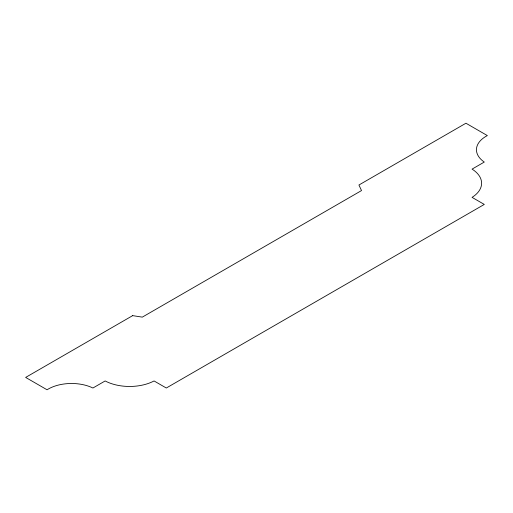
<?xml version="1.0" encoding="UTF-8"?>
<svg xmlns="http://www.w3.org/2000/svg" width="513" height="513" viewBox="0 0 513 513"><rect width="100%" height="100%" fill="white"/><g stroke="black" fill="none" stroke-linecap="round" stroke-linejoin="round"><path stroke-width="0.77" d="M132.668 315.636L25.65 377.421L47.055 389.777A32.999 19.052 0 0 1 92.917 388.014L105.146 380.954A36.128 20.86 0 0 0 154.067 380.954L166.302 388.014L484.291 204.424L472.063 197.364A36.128 20.86 0 0 0 472.063 169.117L484.291 162.057A32.999 19.052 0 0 1 487.35 135.579L465.945 123.223L358.933 185.007L361.518 190.573L142.313 317.13L132.668 315.636"/></g></svg>
